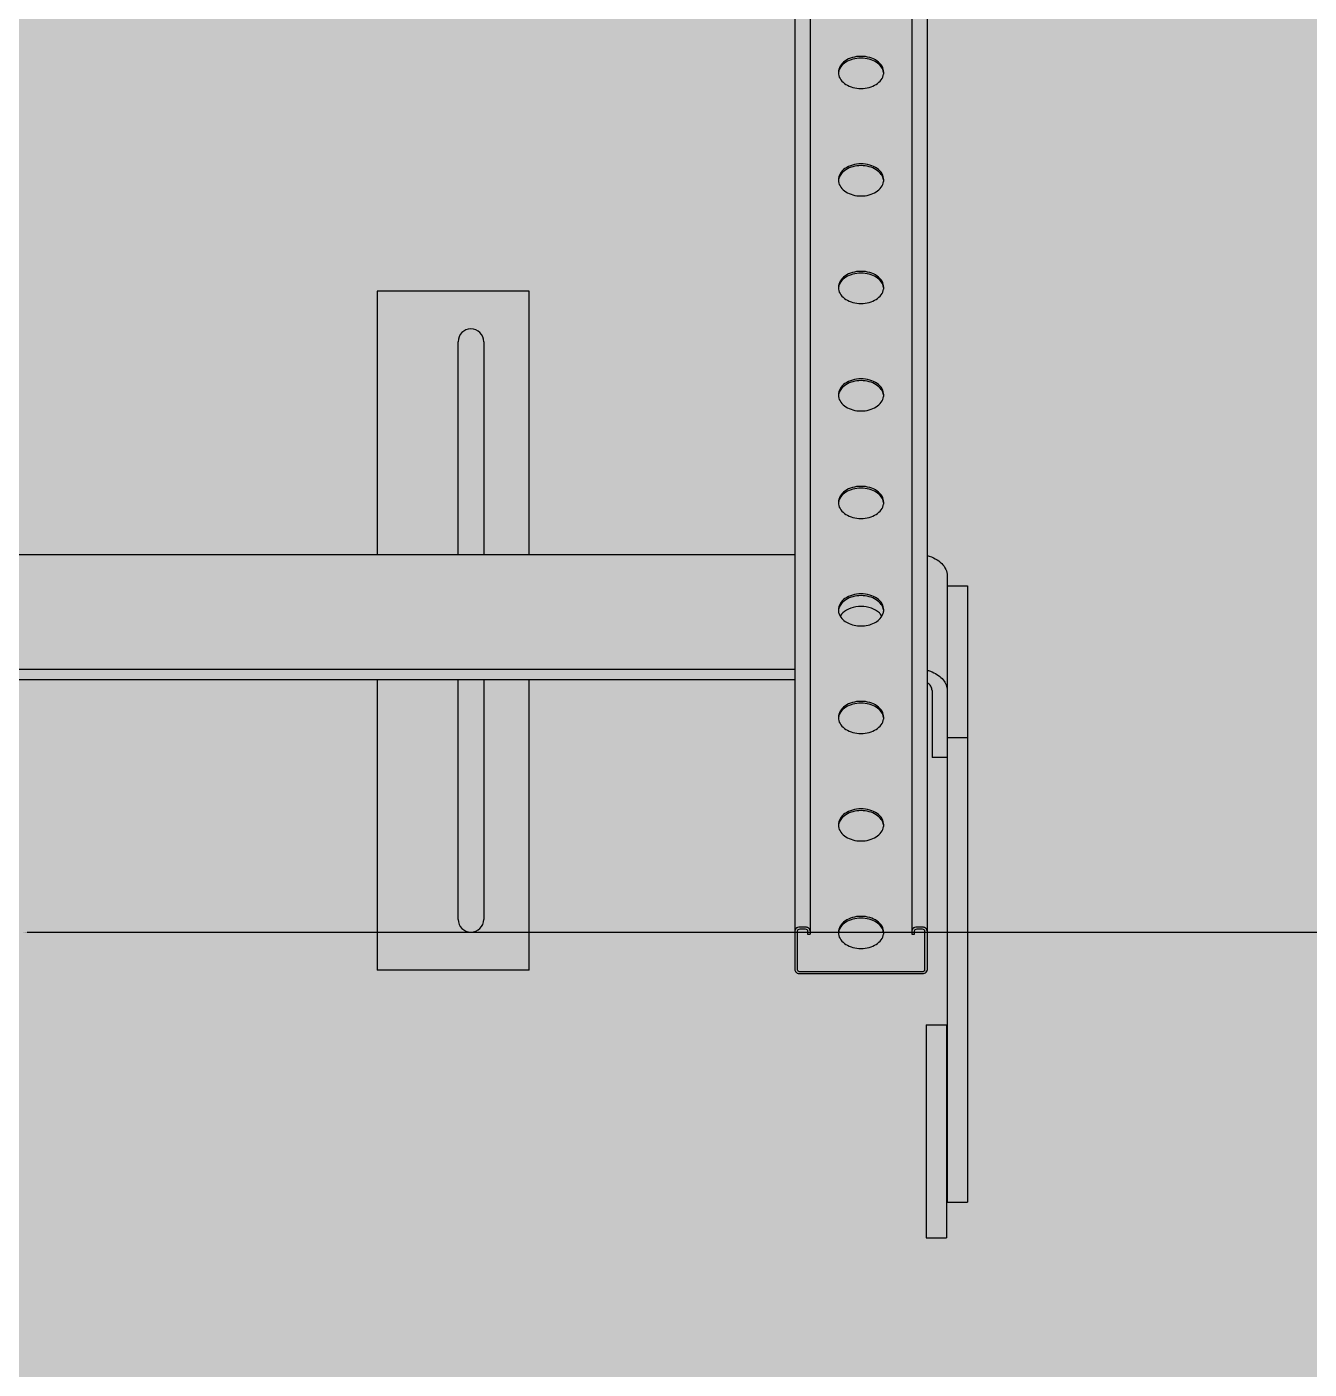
# Model space of a CAD drawing. Extents: x -18489 to 195597, y -1599 to 112111.
# Drawn here: x -14399.23 to -14359.12, y 2169.8 to 2211.81 of the extents above; entities that cross this region are included whole.
import ezdxf

# ---------------------------------------------------------------- set-up
doc = ezdxf.new("R2010")
doc.units = 0
doc.header["$LTSCALE"] = 100
for name, color, linetype in [('188K-SM-03-F10-MECH-EQ-Y2257103$0$0 Xref', 8, 'Continuous'), ('188K-SM-03-F10-MECH-EQ-Y2257103$0$M-EQU-FOUNDATION', 8, 'Continuous'), ('188K-SM-03-F10-MECH-EQ-Y2257103$0$Micron CUP L10 HVAC EQU$0$M-MECH-EQU', 136, 'Continuous'), ('188K-SM-03-F10-MECH-EQ-Y2257103$0$Micron CUP L10 HVAC EQU$0$M-PHASE1 AREA', 252, 'Continuous')]:
    doc.layers.add(name, color=color, linetype=linetype)
doc.styles.add('188K-SM-03-F10-MECH-EQ-Y2257103$0$Micron CUP L10 HVAC EQU$0$Standard', font='arial.ttf')
doc.dimstyles.new('188K-SM-03-F10-MECH-EQ-Y2257103$0$Micron CUP L10 HVAC EQU$0$Standard', dxfattribs={"dimtxt": 0.18, "dimasz": 0.18, "dimexe": 0.18, "dimexo": 0.0625, "dimgap": 0.09, "dimtad": 0, "dimtih": 1, "dimtoh": 1, "dimdec": 4, "dimzin": 0, "dimdsep": 46, "dimtxsty": '188K-SM-03-F10-MECH-EQ-Y2257103$0$Micron CUP L10 HVAC EQU$0$Standard', "dimcen": 0.09, "dimadec": 0, "dimazin": 0, "dimtfac": 1, "dimtdec": 4, "dimtofl": 0, "dimtmove": 0, "dimatfit": 3, "dimfxl": 1, "dimtolj": 1, "dimtzin": 0, "dimarcsym": 0})

# ---------------------------------------------------------------- blocks, each defined once
blk = doc.blocks.new('*D533')
at = {"layer": '188K-SM-03-F10-MECH-EQ-Y2257103$0$Micron CUP L10 HVAC EQU$0$M-PHASE1 AREA', "color": 0, "lineweight": -2, "transparency": 16777216}
for p, q in [((18382.33, 13214.75), (18382.33, 12660.38)), ((17909.33, 12660.56), (17439.2, 12660.56)), ((17909.33, 12600.37), (17909.33, 12660.74)), ((18382.15, 12660.56), (17909.51, 12660.56))]:
    blk.add_line(p, q, dxfattribs=at)
at = {"layer": '188K-SM-03-F10-MECH-EQ-Y2257103$0$Micron CUP L10 HVAC EQU$0$M-PHASE1 AREA', "color": 0, "transparency": 16777216}
for points in [[(17909.51, 12660.59), (17909.51, 12660.53), (17909.33, 12660.56)], [(18382.15, 12660.59), (18382.15, 12660.53), (18382.33, 12660.56)]]:
    blk.add_solid(points, dxfattribs=at)
at = {"layer": 'DefPoints', "color": 0, "transparency": 16777216}
for p in [(18382.33, 13214.82), (17909.33, 12660.56), (17909.33, 12600.31)]:
    blk.add_point(p, dxfattribs=at)
at = {"layer": '188K-SM-03-F10-MECH-EQ-Y2257103$0$Micron CUP L10 HVAC EQU$0$M-PHASE1 AREA', "color": 0, "transparency": 16777216, "insert": (17438.59, 12660.56), "char_height": 0.18, "attachment_point": 5, "style": '188K-SM-03-F10-MECH-EQ-Y2257103$0$Micron CUP L10 HVAC EQU$0$Standard'}
blk.add_mtext('\\A1;473.0000', dxfattribs=at)
blk = doc.blocks.new('188K-SM-03-F10-MECH-EQ-Y2257103$0$Micron CUP L10 HVAC EQU$0$A$C0c53ceb0')
at = {"layer": '188K-SM-03-F10-MECH-EQ-Y2257103$0$Micron CUP L10 HVAC EQU$0$M-PHASE1 AREA'}
for p, q in [((17679.45525, 13176.65158), (17679.45525, 12648.77738)), ((17720.81368, 13176.65158), (17720.81368, 12648.77738)), ((17684.21273, 13163.43251), (17684.21273, 12659.94603)), ((17716.05619, 13163.43251), (17716.05619, 12659.94603)), ((17548.70648, 12861.26232), (17548.70648, 12778.85407)), ((17596.28137, 12861.26232), (17548.70648, 12861.26232)), ((17596.28137, 12778.85407), (17596.28137, 12861.26232)), ((17574.07975, 12778.85407), (17574.07975, 12845.40403)), ((17582.07133, 12845.40403), (17582.07133, 12778.85407)), ((17210.1766, 12778.85407), (17679.45525, 12778.85407)), ((17727.09356, 12772.12596), (17727.09356, 12576.08288)), ((17727.09356, 12768.96269), (17733.43688, 12768.96269)), ((17733.43688, 12768.96269), (17733.43688, 12576.08288)), ((17210.1766, 12742.97084), (17679.45525, 12742.97084)), ((17679.45525, 12739.60679), (17210.1766, 12739.60679)), ((17548.70648, 12739.60679), (17548.70648, 12648.76118)), ((17574.07975, 12664.61947), (17574.07975, 12739.60679)), ((17582.07133, 12739.60679), (17582.07133, 12664.61947)), ((17596.28137, 12648.76118), (17596.28137, 12739.60679)), ((17722.33607, 12736.24274), (17722.33607, 12715.26666)), ((17727.09356, 12721.52352), (17733.43688, 12721.52352)), ((17727.09356, 12715.26516), (17722.33607, 12715.26516)), ((17680.24816, 12648.77738), (17680.24816, 12661.06738)), ((17682.62691, 12662.18873), (17681.04108, 12662.18873)), ((17681.04108, 12661.62806), (17682.62691, 12661.62806)), ((17683.41982, 12661.06738), (17683.41982, 12659.94603)), ((17716.8491, 12659.94603), (17716.8491, 12661.06738)), ((17719.22785, 12662.18873), (17717.64202, 12662.18873)), ((17717.64202, 12661.62806), (17719.22785, 12661.62806)), ((17720.02076, 12661.06738), (17720.02076, 12648.77738)), ((17683.41982, 12659.94603), (17684.21273, 12659.94603)), ((17716.05619, 12659.94603), (17716.8491, 12659.94603)), ((17596.28137, 12648.76118), (17548.70648, 12648.76118)), ((17719.22785, 12648.2167), (17681.04108, 12648.2167)), ((17681.04108, 12647.65603), (17719.22785, 12647.65603)), ((17720.52548, 12631.67629), (17720.52548, 12564.96838)), ((17720.52548, 12631.67629), (17726.8688, 12631.67629)), ((17726.8688, 12631.67629), (17726.8688, 12564.96838)), ((17727.09356, 12576.08288), (17733.43688, 12576.08288)), ((17720.52548, 12564.96838), (17726.8688, 12564.96838))]:
    blk.add_line(p, q, dxfattribs=at)
for centre, radius, start, end in [((17696.57323, 12929.67608), 3.54328, 180.0055407, 184.5768373), ((17696.62446, 12929.68035), 3.59469, 184.579493, 188.7122458), ((17703.64447, 12929.68035), 3.59469, 351.2877542, 355.420507), ((17703.69569, 12929.67608), 3.54328, 355.4231627, 359.9944593), ((17696.57323, 12896.03556), 3.54328, 180.0055407, 184.5768373), ((17696.62446, 12896.03983), 3.59469, 184.579493, 188.7122458), ((17703.64447, 12896.03983), 3.59469, 351.2877542, 355.420507), ((17703.69569, 12896.03556), 3.54328, 355.4231627, 359.9944593), ((17696.57323, 12862.39504), 3.54328, 180.0055407, 184.5768373), ((17696.62446, 12862.39931), 3.59469, 184.579493, 188.7122458), ((17703.64447, 12862.39931), 3.59469, 351.2877542, 355.420507), ((17703.69569, 12862.39504), 3.54328, 355.4231627, 359.9944593), ((17578.07554, 12845.40403), 3.99579, 0, 180), ((17696.57323, 12828.75452), 3.54328, 180.0055407, 184.5768373), ((17696.62446, 12828.75878), 3.59469, 184.579493, 188.7122458), ((17703.64447, 12828.75878), 3.59469, 351.2877542, 355.420507), ((17703.69569, 12828.75452), 3.54328, 355.4231627, 359.9944593), ((17696.57323, 12795.11399), 3.54328, 180.0055407, 184.5768373), ((17696.62446, 12795.11826), 3.59469, 184.579493, 188.7122458), ((17703.64447, 12795.11826), 3.59469, 351.2877542, 355.420507), ((17703.69569, 12795.11399), 3.54328, 355.4231627, 359.9944593), ((17696.57323, 12761.47347), 3.54328, 180.0055407, 184.5768373), ((17703.69569, 12761.47347), 3.54328, 355.4231627, 359.9944593), ((17696.62446, 12761.47774), 3.59469, 184.579493, 188.7122458), ((17698.07507, 12756.70575), 5.29236, 134.1793977, 139.3501652), ((17702.19385, 12756.70575), 5.29236, 40.6498348, 45.8206023), ((17703.64447, 12761.47774), 3.59469, 351.2877542, 355.420507), ((17696.57323, 12727.83295), 3.54328, 180.0055407, 184.5768373), ((17703.69569, 12727.83295), 3.54328, 355.4231627, 359.9944593), ((17696.62446, 12727.83722), 3.59469, 184.579493, 188.7122458), ((17703.64447, 12727.83722), 3.59469, 351.2877542, 355.420507), ((17696.57323, 12694.19243), 3.54328, 180.0055407, 184.5768373), ((17703.69569, 12694.19243), 3.54328, 355.4231627, 359.9944593), ((17696.62446, 12694.19669), 3.59469, 184.579493, 188.7122458), ((17703.64447, 12694.19669), 3.59469, 351.2877542, 355.420507), ((17578.07554, 12664.61947), 3.99579, 180, 0), ((17682.62807, 12659.97761), 2.21113, 79.332974, 90.0300823), ((17696.57323, 12660.5519), 3.54328, 180.0055407, 184.5768373), ((17703.69569, 12660.5519), 3.54328, 355.4231627, 359.9944593), ((17719.22901, 12659.97761), 2.21113, 79.332974, 90.0300823), ((17696.62446, 12660.55617), 3.59469, 184.579493, 188.7122458), ((17703.64447, 12660.55617), 3.59469, 351.2877542, 355.420507)]:
    blk.add_arc(centre, radius, start, end, dxfattribs=at)
for points, knots in [([(17700.13446, 12934.69939), (17699.21917, 12934.69939), (17697.44315, 12934.46024), (17695.11793, 12933.40842), (17693.46235, 12931.77134), (17693.02995, 12930.34143), (17693.02995, 12929.67574)], [0, 0, 0, 0, 0.288006698, 0.555333419, 0.790532629, 1, 1, 1, 1]), ([(17700.13446, 12934.13872), (17699.28012, 12934.13872), (17697.61634, 12933.92933), (17695.40069, 12933.00577), (17693.74329, 12931.56656), (17693.16716, 12930.28124), (17693.07125, 12929.65495)], [0, 0, 0, 0, 0.284584443, 0.551250143, 0.788945637, 1, 1, 1, 1]), ([(17707.23898, 12929.67574), (17707.23898, 12930.34143), (17706.80657, 12931.77134), (17705.15099, 12933.40842), (17702.82578, 12934.46024), (17701.04975, 12934.69939), (17700.13446, 12934.69939)], [0, 0, 0, 0, 0.209467371, 0.444666581, 0.711993302, 1, 1, 1, 1]), ([(17707.19768, 12929.65495), (17707.10176, 12930.28124), (17706.52564, 12931.56656), (17704.86824, 12933.00577), (17702.65259, 12933.92933), (17700.9888, 12934.13872), (17700.13446, 12934.13872)], [0, 0, 0, 0, 0.211054363, 0.448749857, 0.715415557, 1, 1, 1, 1]), ([(17693.07125, 12929.13586), (17693.16716, 12928.50956), (17693.74329, 12927.22425), (17695.40069, 12925.78504), (17697.61634, 12924.86147), (17699.28012, 12924.65209), (17700.13446, 12924.65209)], [0, 0, 0, 0, 0.211054363, 0.448749857, 0.715415557, 1, 1, 1, 1]), ([(17700.13446, 12924.65209), (17700.9888, 12924.65209), (17702.65259, 12924.86147), (17704.86824, 12925.78504), (17706.52564, 12927.22425), (17707.10176, 12928.50956), (17707.19768, 12929.13586)], [0, 0, 0, 0, 0.284584443, 0.551250143, 0.788945637, 1, 1, 1, 1]), ([(17700.13446, 12901.05887), (17699.21917, 12901.05887), (17697.44315, 12900.81972), (17695.11793, 12899.7679), (17693.46235, 12898.13081), (17693.02995, 12896.70091), (17693.02995, 12896.03522)], [0, 0, 0, 0, 0.288006698, 0.555333419, 0.790532629, 1, 1, 1, 1]), ([(17700.13446, 12900.49819), (17699.28012, 12900.49819), (17697.61634, 12900.28881), (17695.40069, 12899.36525), (17693.74329, 12897.92603), (17693.16716, 12896.64072), (17693.07125, 12896.01443)], [0, 0, 0, 0, 0.284584443, 0.551250143, 0.788945637, 1, 1, 1, 1]), ([(17707.23898, 12896.03522), (17707.23898, 12896.70091), (17706.80657, 12898.13081), (17705.15099, 12899.7679), (17702.82578, 12900.81972), (17701.04975, 12901.05887), (17700.13446, 12901.05887)], [0, 0, 0, 0, 0.209467371, 0.444666581, 0.711993302, 1, 1, 1, 1]), ([(17707.19768, 12896.01443), (17707.10176, 12896.64072), (17706.52564, 12897.92603), (17704.86824, 12899.36525), (17702.65259, 12900.28881), (17700.9888, 12900.49819), (17700.13446, 12900.49819)], [0, 0, 0, 0, 0.211054363, 0.448749857, 0.715415557, 1, 1, 1, 1]), ([(17693.07125, 12895.49533), (17693.16716, 12894.86904), (17693.74329, 12893.58373), (17695.40069, 12892.14451), (17697.61634, 12891.22095), (17699.28012, 12891.01157), (17700.13446, 12891.01157)], [0, 0, 0, 0, 0.211054363, 0.448749857, 0.715415557, 1, 1, 1, 1]), ([(17700.13446, 12891.01157), (17700.9888, 12891.01157), (17702.65259, 12891.22095), (17704.86824, 12892.14451), (17706.52564, 12893.58373), (17707.10176, 12894.86904), (17707.19768, 12895.49533)], [0, 0, 0, 0, 0.284584443, 0.551250143, 0.788945637, 1, 1, 1, 1]), ([(17700.13446, 12867.41835), (17699.21917, 12867.41835), (17697.44315, 12867.1792), (17695.11793, 12866.12737), (17693.46235, 12864.49029), (17693.02995, 12863.06038), (17693.02995, 12862.3947)], [0, 0, 0, 0, 0.288006698, 0.555333419, 0.790532629, 1, 1, 1, 1]), ([(17700.13446, 12866.85767), (17699.28012, 12866.85767), (17697.61634, 12866.64829), (17695.40069, 12865.72472), (17693.74329, 12864.28551), (17693.16716, 12863.0002), (17693.07125, 12862.3739)], [0, 0, 0, 0, 0.284584443, 0.551250143, 0.788945637, 1, 1, 1, 1]), ([(17707.23898, 12862.3947), (17707.23898, 12863.06038), (17706.80657, 12864.49029), (17705.15099, 12866.12737), (17702.82578, 12867.1792), (17701.04975, 12867.41835), (17700.13446, 12867.41835)], [0, 0, 0, 0, 0.209467371, 0.444666581, 0.711993302, 1, 1, 1, 1]), ([(17707.19768, 12862.3739), (17707.10176, 12863.0002), (17706.52564, 12864.28551), (17704.86824, 12865.72472), (17702.65259, 12866.64829), (17700.9888, 12866.85767), (17700.13446, 12866.85767)], [0, 0, 0, 0, 0.211054363, 0.448749857, 0.715415557, 1, 1, 1, 1]), ([(17693.07125, 12861.85481), (17693.16716, 12861.22852), (17693.74329, 12859.9432), (17695.40069, 12858.50399), (17697.61634, 12857.58042), (17699.28012, 12857.37104), (17700.13446, 12857.37104)], [0, 0, 0, 0, 0.211054363, 0.448749857, 0.715415557, 1, 1, 1, 1]), ([(17700.13446, 12857.37104), (17700.9888, 12857.37104), (17702.65259, 12857.58042), (17704.86824, 12858.50399), (17706.52564, 12859.9432), (17707.10176, 12861.22852), (17707.19768, 12861.85481)], [0, 0, 0, 0, 0.284584443, 0.551250143, 0.788945637, 1, 1, 1, 1]), ([(17700.13446, 12833.77782), (17699.21917, 12833.77782), (17697.44315, 12833.53868), (17695.11793, 12832.48685), (17693.46235, 12830.84977), (17693.02995, 12829.41986), (17693.02995, 12828.75417)], [0, 0, 0, 0, 0.288006698, 0.555333419, 0.790532629, 1, 1, 1, 1]), ([(17700.13446, 12833.21715), (17699.28012, 12833.21715), (17697.61634, 12833.00777), (17695.40069, 12832.0842), (17693.74329, 12830.64499), (17693.16716, 12829.35968), (17693.07125, 12828.73338)], [0, 0, 0, 0, 0.284584443, 0.551250143, 0.788945637, 1, 1, 1, 1]), ([(17707.23898, 12828.75417), (17707.23898, 12829.41986), (17706.80657, 12830.84977), (17705.15099, 12832.48685), (17702.82578, 12833.53868), (17701.04975, 12833.77782), (17700.13446, 12833.77782)], [0, 0, 0, 0, 0.209467371, 0.444666581, 0.711993302, 1, 1, 1, 1]), ([(17707.19768, 12828.73338), (17707.10176, 12829.35968), (17706.52564, 12830.64499), (17704.86824, 12832.0842), (17702.65259, 12833.00777), (17700.9888, 12833.21715), (17700.13446, 12833.21715)], [0, 0, 0, 0, 0.211054363, 0.448749857, 0.715415557, 1, 1, 1, 1]), ([(17693.07125, 12828.21429), (17693.16716, 12827.58799), (17693.74329, 12826.30268), (17695.40069, 12824.86347), (17697.61634, 12823.9399), (17699.28012, 12823.73052), (17700.13446, 12823.73052)], [0, 0, 0, 0, 0.211054363, 0.448749857, 0.715415557, 1, 1, 1, 1]), ([(17700.13446, 12823.73052), (17700.9888, 12823.73052), (17702.65259, 12823.9399), (17704.86824, 12824.86347), (17706.52564, 12826.30268), (17707.10176, 12827.58799), (17707.19768, 12828.21429)], [0, 0, 0, 0, 0.284584443, 0.551250143, 0.788945637, 1, 1, 1, 1]), ([(17700.13446, 12800.1373), (17699.21917, 12800.1373), (17697.44315, 12799.89816), (17695.11793, 12798.84633), (17693.46235, 12797.20925), (17693.02995, 12795.77934), (17693.02995, 12795.11365)], [0, 0, 0, 0, 0.288006698, 0.555333419, 0.790532629, 1, 1, 1, 1]), ([(17700.13446, 12799.57663), (17699.28012, 12799.57663), (17697.61634, 12799.36725), (17695.40069, 12798.44368), (17693.74329, 12797.00447), (17693.16716, 12795.71916), (17693.07125, 12795.09286)], [0, 0, 0, 0, 0.284584443, 0.551250143, 0.788945637, 1, 1, 1, 1]), ([(17707.23898, 12795.11365), (17707.23898, 12795.77934), (17706.80657, 12797.20925), (17705.15099, 12798.84633), (17702.82578, 12799.89816), (17701.04975, 12800.1373), (17700.13446, 12800.1373)], [0, 0, 0, 0, 0.209467371, 0.444666581, 0.711993302, 1, 1, 1, 1]), ([(17707.19768, 12795.09286), (17707.10176, 12795.71916), (17706.52564, 12797.00447), (17704.86824, 12798.44368), (17702.65259, 12799.36725), (17700.9888, 12799.57663), (17700.13446, 12799.57663)], [0, 0, 0, 0, 0.211054363, 0.448749857, 0.715415557, 1, 1, 1, 1]), ([(17693.07125, 12794.57377), (17693.16716, 12793.94747), (17693.74329, 12792.66216), (17695.40069, 12791.22295), (17697.61634, 12790.29938), (17699.28012, 12790.09), (17700.13446, 12790.09)], [0, 0, 0, 0, 0.211054363, 0.448749857, 0.715415557, 1, 1, 1, 1]), ([(17700.13446, 12790.09), (17700.9888, 12790.09), (17702.65259, 12790.29938), (17704.86824, 12791.22295), (17706.52564, 12792.66216), (17707.10176, 12793.94747), (17707.19768, 12794.57377)], [0, 0, 0, 0, 0.284584443, 0.551250143, 0.788945637, 1, 1, 1, 1]), ([(17720.82945, 12778.44925), (17721.70861, 12778.22332), (17723.35273, 12777.60302), (17725.40024, 12776.13853), (17726.76319, 12774.26756), (17727.09356, 12772.81636), (17727.09356, 12772.12596)], [0, 0, 0, 0, 0.285941911, 0.54738645, 0.78251502, 1, 1, 1, 1]), ([(17700.13446, 12766.49678), (17699.21917, 12766.49678), (17697.44315, 12766.25763), (17695.11793, 12765.20581), (17693.46235, 12763.56873), (17693.02995, 12762.13882), (17693.02995, 12761.47313)], [0, 0, 0, 0, 0.288006698, 0.555333419, 0.790532629, 1, 1, 1, 1]), ([(17700.13446, 12765.9361), (17699.28012, 12765.9361), (17697.61634, 12765.72672), (17695.40069, 12764.80316), (17693.74329, 12763.36394), (17693.16716, 12762.07863), (17693.07125, 12761.45234)], [0, 0, 0, 0, 0.284584443, 0.551250143, 0.788945637, 1, 1, 1, 1]), ([(17707.23898, 12761.47313), (17707.23898, 12762.13882), (17706.80657, 12763.56873), (17705.15099, 12765.20581), (17702.82578, 12766.25763), (17701.04975, 12766.49678), (17700.13446, 12766.49678)], [0, 0, 0, 0, 0.209467371, 0.444666581, 0.711993302, 1, 1, 1, 1]), ([(17707.19768, 12761.45234), (17707.10176, 12762.07863), (17706.52564, 12763.36394), (17704.86824, 12764.80316), (17702.65259, 12765.72672), (17700.9888, 12765.9361), (17700.13446, 12765.9361)], [0, 0, 0, 0, 0.211054363, 0.448749857, 0.715415557, 1, 1, 1, 1]), ([(17705.88214, 12760.50123), (17705.17814, 12761.18614), (17703.30985, 12762.24312), (17700.13446, 12762.74511), (17696.95908, 12762.24312), (17695.09078, 12761.18614), (17694.38679, 12760.50123)], [0, 0, 0, 0, 0.236938801, 0.5, 0.763061198, 1, 1, 1, 1]), ([(17693.37767, 12759.92074), (17693.87888, 12758.8299), (17695.45744, 12757.47092), (17697.95076, 12756.61087), (17699.39808, 12756.44948), (17700.13446, 12756.44948)], [0, 0, 0, 0, 0.454971083, 0.720915951, 1, 1, 1, 1]), ([(17700.13446, 12756.44948), (17700.87084, 12756.44948), (17702.31816, 12756.61087), (17704.81149, 12757.47092), (17706.39005, 12758.8299), (17706.89126, 12759.92074)], [0, 0, 0, 0, 0.279084049, 0.545028917, 1, 1, 1, 1]), ([(17720.82945, 12742.56603), (17720.96394, 12742.53147), (17721.49172, 12742.38621), (17722.00967, 12742.20477), (17722.38713, 12742.04848)], [0, 0, 0, 0, 0.253662788, 1, 1, 1, 1]), ([(17722.38713, 12742.04848), (17723.07232, 12741.76475), (17724.3369, 12741.08484), (17725.87067, 12739.69649), (17726.86013, 12738.04886), (17727.09356, 12736.8295), (17727.09356, 12736.24274)], [0, 0, 0, 0, 0.281795, 0.540335885, 0.777045178, 1, 1, 1, 1]), ([(17722.33607, 12736.24274), (17722.33607, 12736.70726), (17722.02036, 12737.70781), (17721.27044, 12738.40663), (17720.83268, 12738.69675)], [0, 0, 0, 0, 0.469366004, 1, 1, 1, 1]), ([(17700.13446, 12732.85626), (17699.21917, 12732.85626), (17697.44315, 12732.61711), (17695.11793, 12731.56529), (17693.46235, 12729.9282), (17693.02995, 12728.4983), (17693.02995, 12727.83261)], [0, 0, 0, 0, 0.288006698, 0.555333419, 0.790532629, 1, 1, 1, 1]), ([(17700.13446, 12732.29558), (17699.28012, 12732.29558), (17697.61634, 12732.0862), (17695.40069, 12731.16263), (17693.74329, 12729.72342), (17693.16716, 12728.43811), (17693.07125, 12727.81182)], [0, 0, 0, 0, 0.284584443, 0.551250143, 0.788945637, 1, 1, 1, 1]), ([(17707.23898, 12727.83261), (17707.23898, 12728.4983), (17706.80657, 12729.9282), (17705.15099, 12731.56529), (17702.82578, 12732.61711), (17701.04975, 12732.85626), (17700.13446, 12732.85626)], [0, 0, 0, 0, 0.209467371, 0.444666581, 0.711993302, 1, 1, 1, 1]), ([(17707.19768, 12727.81182), (17707.10176, 12728.43811), (17706.52564, 12729.72342), (17704.86824, 12731.16263), (17702.65259, 12732.0862), (17700.9888, 12732.29558), (17700.13446, 12732.29558)], [0, 0, 0, 0, 0.211054363, 0.448749857, 0.715415557, 1, 1, 1, 1]), ([(17693.07125, 12727.29272), (17693.16716, 12726.66643), (17693.74329, 12725.38112), (17695.40069, 12723.9419), (17697.61634, 12723.01834), (17699.28012, 12722.80896), (17700.13446, 12722.80896)], [0, 0, 0, 0, 0.211054363, 0.448749857, 0.715415557, 1, 1, 1, 1]), ([(17700.13446, 12722.80896), (17700.9888, 12722.80896), (17702.65259, 12723.01834), (17704.86824, 12723.9419), (17706.52564, 12725.38112), (17707.10176, 12726.66643), (17707.19768, 12727.29272)], [0, 0, 0, 0, 0.284584443, 0.551250143, 0.788945637, 1, 1, 1, 1]), ([(17700.13446, 12699.21574), (17699.21917, 12699.21574), (17697.44315, 12698.97659), (17695.11793, 12697.92476), (17693.46235, 12696.28768), (17693.02995, 12694.85777), (17693.02995, 12694.19208)], [0, 0, 0, 0, 0.288006698, 0.555333419, 0.790532629, 1, 1, 1, 1]), ([(17700.13446, 12698.65506), (17699.28012, 12698.65506), (17697.61634, 12698.44568), (17695.40069, 12697.52211), (17693.74329, 12696.0829), (17693.16716, 12694.79759), (17693.07125, 12694.17129)], [0, 0, 0, 0, 0.284584443, 0.551250143, 0.788945637, 1, 1, 1, 1]), ([(17707.23898, 12694.19208), (17707.23898, 12694.85777), (17706.80657, 12696.28768), (17705.15099, 12697.92476), (17702.82578, 12698.97659), (17701.04975, 12699.21574), (17700.13446, 12699.21574)], [0, 0, 0, 0, 0.209467371, 0.444666581, 0.711993302, 1, 1, 1, 1]), ([(17707.19768, 12694.17129), (17707.10176, 12694.79759), (17706.52564, 12696.0829), (17704.86824, 12697.52211), (17702.65259, 12698.44568), (17700.9888, 12698.65506), (17700.13446, 12698.65506)], [0, 0, 0, 0, 0.211054363, 0.448749857, 0.715415557, 1, 1, 1, 1]), ([(17693.07125, 12693.6522), (17693.16716, 12693.0259), (17693.74329, 12691.74059), (17695.40069, 12690.30138), (17697.61634, 12689.37781), (17699.28012, 12689.16843), (17700.13446, 12689.16843)], [0, 0, 0, 0, 0.211054363, 0.448749857, 0.715415557, 1, 1, 1, 1]), ([(17700.13446, 12689.16843), (17700.9888, 12689.16843), (17702.65259, 12689.37781), (17704.86824, 12690.30138), (17706.52564, 12691.74059), (17707.10176, 12693.0259), (17707.19768, 12693.6522)], [0, 0, 0, 0, 0.284584443, 0.551250143, 0.788945637, 1, 1, 1, 1]), ([(17700.13446, 12665.57521), (17699.21917, 12665.57521), (17697.44315, 12665.33607), (17695.11793, 12664.28424), (17693.46235, 12662.64716), (17693.02995, 12661.21725), (17693.02995, 12660.55156)], [0, 0, 0, 0, 0.288006698, 0.555333419, 0.790532629, 1, 1, 1, 1]), ([(17700.13446, 12665.01454), (17699.28012, 12665.01454), (17697.61634, 12664.80516), (17695.40069, 12663.88159), (17693.74329, 12662.44238), (17693.16716, 12661.15707), (17693.07125, 12660.53077)], [0, 0, 0, 0, 0.284584443, 0.551250143, 0.788945637, 1, 1, 1, 1]), ([(17707.23898, 12660.55156), (17707.23898, 12661.21725), (17706.80657, 12662.64716), (17705.15099, 12664.28424), (17702.82578, 12665.33607), (17701.04975, 12665.57521), (17700.13446, 12665.57521)], [0, 0, 0, 0, 0.209467371, 0.444666581, 0.711993302, 1, 1, 1, 1]), ([(17707.19768, 12660.53077), (17707.10176, 12661.15707), (17706.52564, 12662.44238), (17704.86824, 12663.88159), (17702.65259, 12664.80516), (17700.9888, 12665.01454), (17700.13446, 12665.01454)], [0, 0, 0, 0, 0.211054363, 0.448749857, 0.715415557, 1, 1, 1, 1]), ([(17680.24816, 12662.0385), (17680.17186, 12662.00734), (17679.90147, 12661.87592), (17679.66337, 12661.65977), (17679.55939, 12661.46704)], [0, 0, 0, 0, 0.273440322, 1, 1, 1, 1]), ([(17680.24816, 12661.06738), (17680.24816, 12661.22054), (17680.4842, 12661.5539), (17680.84634, 12661.62806), (17681.04108, 12661.62806)], [0, 0, 0, 0, 0.440239368, 1, 1, 1, 1]), ([(17682.62691, 12661.62806), (17682.82164, 12661.62806), (17683.18378, 12661.5539), (17683.41982, 12661.22054), (17683.41982, 12661.06738)], [0, 0, 0, 0, 0.559760632, 1, 1, 1, 1]), ([(17684.21273, 12661.06738), (17684.21273, 12661.26724), (17684.02658, 12661.70666), (17683.6392, 12661.94892), (17683.41982, 12662.0385)], [0, 0, 0, 0, 0.457524368, 1, 1, 1, 1]), ([(17716.8491, 12662.0385), (17716.7728, 12662.00734), (17716.50242, 12661.87592), (17716.26432, 12661.65977), (17716.16033, 12661.46704)], [0, 0, 0, 0, 0.273440322, 1, 1, 1, 1]), ([(17716.8491, 12661.06738), (17716.8491, 12661.22054), (17717.08514, 12661.5539), (17717.44728, 12661.62806), (17717.64202, 12661.62806)], [0, 0, 0, 0, 0.440239368, 1, 1, 1, 1]), ([(17719.22785, 12661.62806), (17719.42258, 12661.62806), (17719.78473, 12661.5539), (17720.02076, 12661.22054), (17720.02076, 12661.06738)], [0, 0, 0, 0, 0.559760632, 1, 1, 1, 1]), ([(17720.81368, 12661.06738), (17720.81368, 12661.26724), (17720.62752, 12661.70666), (17720.24015, 12661.94892), (17720.02076, 12662.0385)], [0, 0, 0, 0, 0.457524368, 1, 1, 1, 1]), ([(17693.07125, 12660.01168), (17693.16716, 12659.38538), (17693.74329, 12658.10007), (17695.40069, 12656.66086), (17697.61634, 12655.73729), (17699.28012, 12655.52791), (17700.13446, 12655.52791)], [0, 0, 0, 0, 0.211054363, 0.448749857, 0.715415557, 1, 1, 1, 1]), ([(17700.13446, 12655.52791), (17700.9888, 12655.52791), (17702.65259, 12655.73729), (17704.86824, 12656.66086), (17706.52564, 12658.10007), (17707.10176, 12659.38538), (17707.19768, 12660.01168)], [0, 0, 0, 0, 0.284584443, 0.551250143, 0.788945637, 1, 1, 1, 1]), ([(17679.45525, 12648.77738), (17679.45525, 12648.61842), (17679.52688, 12648.3977), (17679.65855, 12648.22571), (17679.69678, 12648.18252)], [0, 0, 0, 0, 0.733758948, 1, 1, 1, 1]), ([(17679.69678, 12648.18252), (17679.77076, 12648.09897), (17680.14828, 12647.77981), (17680.66323, 12647.65603), (17681.04108, 12647.65603)], [0, 0, 0, 0, 0.227996945, 1, 1, 1, 1]), ([(17681.04108, 12648.2167), (17680.84634, 12648.2167), (17680.4842, 12648.29086), (17680.24816, 12648.62422), (17680.24816, 12648.77738)], [0, 0, 0, 0, 0.559760632, 1, 1, 1, 1]), ([(17720.02076, 12648.77738), (17720.02076, 12648.62422), (17719.78473, 12648.29086), (17719.42258, 12648.2167), (17719.22785, 12648.2167)], [0, 0, 0, 0, 0.440239368, 1, 1, 1, 1]), ([(17719.22785, 12647.65603), (17719.38579, 12647.65603), (17719.93999, 12647.70989), (17720.51753, 12648.02185), (17720.70954, 12648.37772)], [0, 0, 0, 0, 0.280876256, 1, 1, 1, 1])]:
    blk.add_open_spline(points, degree=3, knots=knots, dxfattribs=at)
for points in [[(17693.07125, 12760.93324), (17693.12463, 12760.58469), (17693.23044, 12760.24115), (17693.37767, 12759.92074)], [(17694.05973, 12760.15338), (17693.89268, 12759.95856), (17693.73983, 12759.7503), (17693.60657, 12759.53097)], [(17706.66236, 12759.53097), (17706.5291, 12759.7503), (17706.37625, 12759.95856), (17706.20919, 12760.15338)], [(17706.89126, 12759.92074), (17707.03848, 12760.24115), (17707.1443, 12760.58469), (17707.19768, 12760.93324)], [(17679.55939, 12661.46704), (17679.49402, 12661.34588), (17679.45525, 12661.20505), (17679.45525, 12661.06738)], [(17681.04108, 12662.18873), (17680.77207, 12662.18873), (17680.49721, 12662.14019), (17680.24816, 12662.0385)], [(17683.41982, 12662.0385), (17683.29683, 12662.08872), (17683.16788, 12662.12581), (17683.03735, 12662.15053)], [(17716.16033, 12661.46704), (17716.09496, 12661.34588), (17716.05619, 12661.20505), (17716.05619, 12661.06738)], [(17717.64202, 12662.18873), (17717.37301, 12662.18873), (17717.09815, 12662.14019), (17716.8491, 12662.0385)], [(17720.02076, 12662.0385), (17719.89777, 12662.08872), (17719.76882, 12662.12581), (17719.63829, 12662.15053)], [(17720.70954, 12648.37772), (17720.77491, 12648.49888), (17720.81368, 12648.63971), (17720.81368, 12648.77738)]]:
    blk.add_open_spline(points, degree=3, dxfattribs=at)
dim = blk.add_linear_dim(base=(17909.32772, 12660.55617), p1=(18382.32772, 13214.8156), p2=(17909.32772, 12600.31068), angle=180, dimstyle='188K-SM-03-F10-MECH-EQ-Y2257103$0$Micron CUP L10 HVAC EQU$0$Standard', dxfattribs=at)
dim.commit()
dim.dimension.update_dxf_attribs({"geometry": '*D533', "text_midpoint": (17438.58855, 12660.55617), "dimtype": 128})
blk = doc.blocks.new('188K-SM-03-F10-MECH-EQ-Y2257103$0$Micron CUP L10 HVAC EQU')
at = {"layer": '188K-SM-03-F10-MECH-EQ-Y2257103$0$Micron CUP L10 HVAC EQU$0$M-MECH-EQU'}
blk.add_blockref('188K-SM-03-F10-MECH-EQ-Y2257103$0$Micron CUP L10 HVAC EQU$0$A$C0c53ceb0', (-206166.7, 2082.18), dxfattribs=at)
blk = doc.blocks.new('188K-SM-03-F10-MECH-EQ-Y2257103')
at = {"layer": '188K-SM-03-F10-MECH-EQ-Y2257103$0$M-EQU-FOUNDATION'}
h = blk.add_hatch(dxfattribs=at)
h.set_pattern_fill('AR-CONC', color=256, scale=0.1)
h.set_pattern_definition([(50, (4473.521, 709.199), (18.218467, -1.593909), [1.905, -20.955]), (355, (4473.521, 709.2), (-3.524342, 19.105685), [1.524, -16.764058]), (100.45144, (4475.04, 709.066), (14.694125, 17.511775), [1.619001, -17.809024]), (46.1842, (4473.521, 714.28), (27.107904, -4.204233), [2.8575, -31.4325]), (96.63556, (4475.78, 713.93), (23.740413, 24.742612), [2.428502, -26.71356]), (351.18415, (4473.52, 714.28), (23.740413, 24.742612), [2.285997, -25.145973]), (21, (4476.061, 713.009), (15.161439, -10.22652), [1.905, -20.955]), (326, (4476.061, 713.01), (6.180203, 18.418797), [1.524, -16.764]), (71.45144, (4477.325, 712.157), (21.341642, 8.192277), [1.619001, -17.808994]), (37.5, (4473.5214, 709.199), (0.3088603, 8.4555039), [0, -16.5608, 0, -17.018, 0, -16.8275]), (7.5, (4473.521, 709.199), (6.6819663, 10.0180575), [0, -9.7028, 0, -16.1798, 0, -6.4135]), (327.5, (4467.857, 709.199), (13.5590595, -0.5728744), [0, -6.35, 0, -19.812, 0, -26.289]), (317.5, (4465.317, 709.199), (14.812918, 2.542649), [0, -8.255, 0, -13.1572, 0, -18.669])])
h.paths.add_polyline_path([(-14928.149, 5602.459), (-14278.149, 5602.459), (-14278.149, 1902.459), (-14928.149, 1902.459)], flags=16)
h.paths.add_polyline_path([(-14933.149, 5607.459), (-14273.149, 5607.459), (-14273.149, 1897.459), (-14933.149, 1897.459)])
h = blk.add_hatch(dxfattribs=at)
h.set_pattern_fill('AR-CONC', color=256, scale=0.3)
h.set_pattern_definition([(50, (4473.52, 709.2), (54.6554, -4.78173), [5.715, -62.865]), (355, (4473.52, 709.2), (-10.57303, 57.31705), [4.572, -50.29218]), (100.45144, (4478.076, 708.8), (44.08237, 52.53533), [4.857, -53.42707]), (46.1842, (4473.52, 724.44), (81.32371, -12.6127), [8.5725, -94.2975]), (96.63556, (4480.3, 723.39), (71.22124, 74.22784), [7.2855, -80.14068]), (351.18415, (4473.52, 724.44), (71.22124, 74.22784), [6.858, -75.43792]), (21, (4481.14, 720.63), (45.48432, -30.67956), [5.715, -62.865]), (326, (4481.14, 720.63), (18.54061, 55.25639), [4.572, -50.292]), (71.45144, (4484.93, 718.07), (64.02493, 24.57683), [4.857, -53.42698]), (37.5, (4473.521, 709.2), (0.926581, 25.366512), [0, -49.6824, 0, -51.054, 0, -50.4825]), (7.5, (4473.52, 709.2), (20.0459, 30.054172), [0, -29.1084, 0, -48.5394, 0, -19.2405]), (327.5, (4456.529, 709.2), (40.677179, -1.718623), [0, -19.05, 0, -59.436, 0, -78.867]), (317.5, (4448.91, 709.2), (44.438754, 7.62795), [0, -24.765, 0, -39.4716, 0, -56.007])])
h.paths.add_polyline_path([(-14918.149, 5592.459), (-14288.149, 5592.459), (-14288.149, 1912.459), (-14918.149, 1912.459)])
at = {"layer": '188K-SM-03-F10-MECH-EQ-Y2257103$0$0 Xref', "xscale": 0.1, "yscale": 0.1, "zscale": 0.1}
blk.add_blockref('188K-SM-03-F10-MECH-EQ-Y2257103$0$Micron CUP L10 HVAC EQU', (4473.521, 709.199), dxfattribs=at)

msp = doc.modelspace()

# ---------------------------------------------------------------- block references
msp.add_blockref('188K-SM-03-F10-MECH-EQ-Y2257103', (0, 0))

doc.saveas('drawing.dxf')
